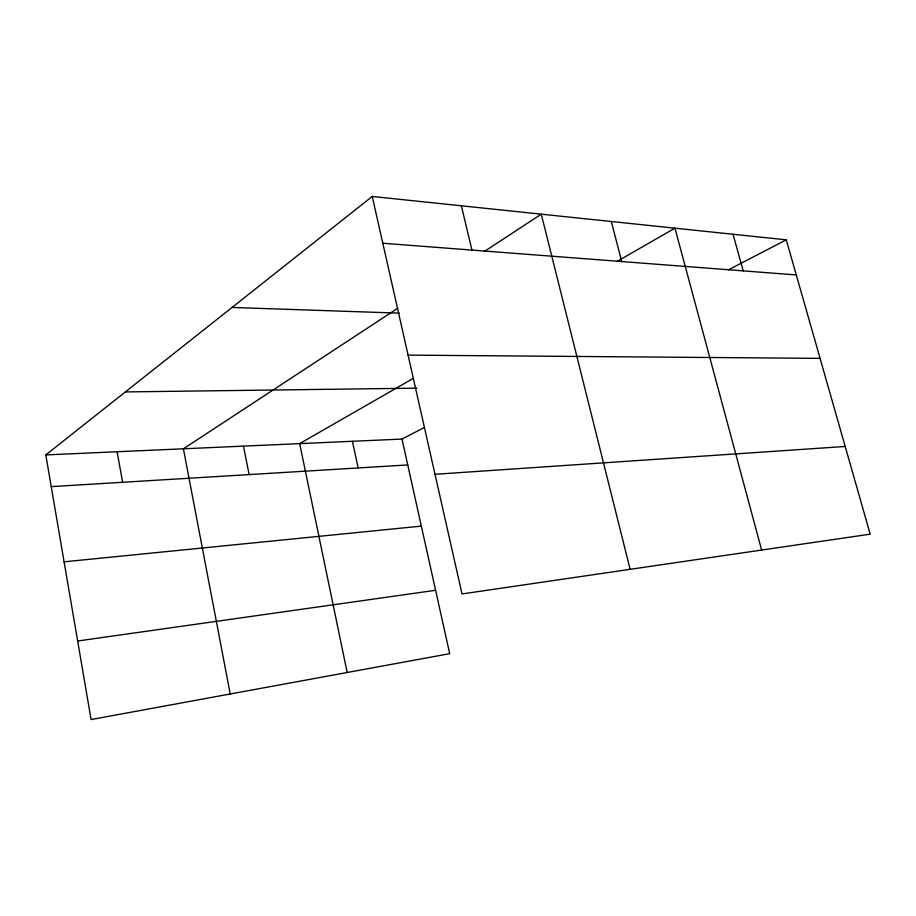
<?xml version="1.0" encoding="UTF-8"?>
<svg xmlns="http://www.w3.org/2000/svg" width="916" height="916" viewBox="0 0 916 916"><rect width="100%" height="100%" fill="white"/><g stroke="black" fill="none" stroke-linecap="round" stroke-linejoin="round"><path stroke-width="1.37" d="M424.589 427.36L401.998 439.073L449.699 653.669L91.096 719.541L45.8 454.92L372.24 196.459L786.272 239.832L870.2 534.154L462.03 593.946L372.24 196.459M397.853 308.188L183.406 448.794L230.214 693.985M484.301 251.522L541.276 214.161L630.128 569.328M413.15 378.468L299.669 443.619L347.187 672.504M616.926 261.484L674.943 228.176L761.631 550.058M728.403 269.831L786.272 239.832M77.654 641.005L435.604 590.282M64.097 561.829L421.349 526.116M434.997 474.293L845.193 446.47M51.227 486.625L407.746 464.939M45.8 454.92L401.998 439.073M125.355 391.922L416.963 388.166M408.078 355.122L820.072 358.362M232.046 307.455L399.342 313.135M382.808 243.244L796.279 274.937M733.029 234.256L743.197 270.861M611.304 221.5L621.724 261.552M461.366 205.791L471.935 250.079M352.408 441.272L358.156 467.95M243.45 446.126L249.129 474.58M117.099 451.748L122.641 482.274"/></g></svg>
